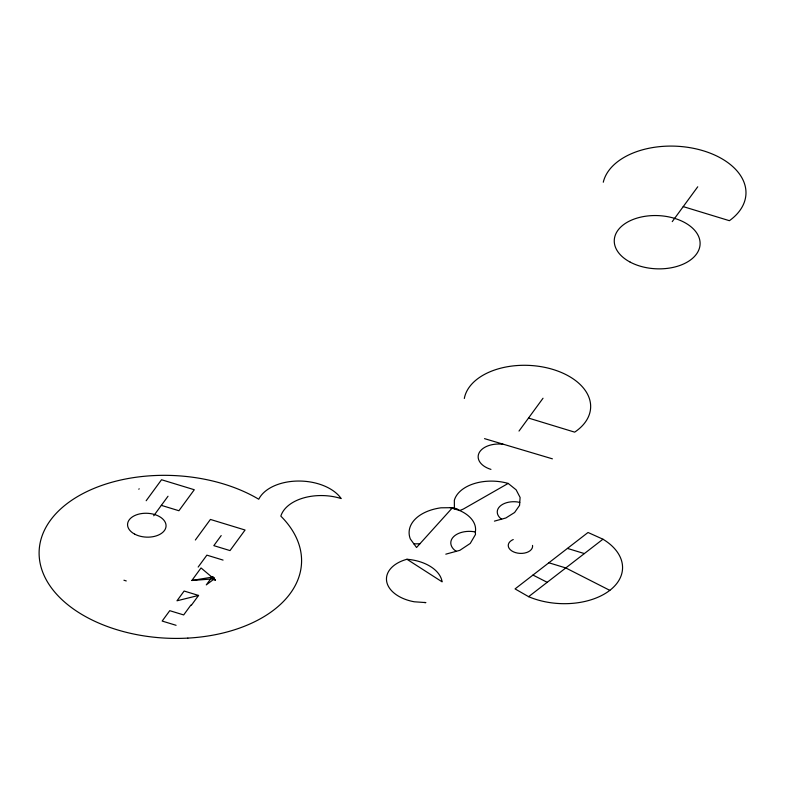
<?xml version="1.0" encoding="UTF-8"?>
<svg xmlns="http://www.w3.org/2000/svg" width="785" height="785" viewBox="0 0 785 785"><rect width="100%" height="100%" fill="white"/><g stroke="black" fill="none" stroke-linecap="round" stroke-linejoin="round"><path stroke-width="1.18" d="M454.407 508.925L454.348 500.261A39.417 24.433 2.7 0 1 508.189 483.423L516.137 489.83L520.102 497.464L519.572 505.354L514.617 512.487L505.864 517.982L494.413 521.132M138.827 489.232L139.171 488.77M146.167 500.742L161.533 479.743L194.287 489.732L178.911 510.731L161.327 505.363M153.713 515.774L168.01 496.248M195.357 540.011L210.409 519.444L245.067 530.022L230.015 550.589L213.824 545.644L221.193 535.576M198.154 567.064L206.877 555.152L223.068 560.088M213.912 578.82L191.854 580.488L201.029 567.947L215.453 580.115L213.383 579.565L206.288 584.884L212.362 576.582L214.482 578.015L213.383 579.565L212.362 576.582L215.453 580.115M190.912 605.039L183.68 614.93L169.756 610.681L162.161 621.063L176.085 625.302M191.422 605.196L198.566 595.442L184.132 591.036L176.988 600.79L198.566 595.442M519.003 431.063L543.024 398.23M672.245 221.625L697.737 186.791M452.523 507.669L416.541 547.508L410.32 538.952A42.959 26.631 2.7 0 1 441.003 507.807L452.523 507.669L456.909 508.837L459.706 510.544A35.56 22.039 2.7 0 1 475.327 532.034L475.494 534.467L470.244 543.436L459.824 550.344L445.801 554.171M528.619 596.678L602.949 539.207L588.034 532.485L515.058 588.907L528.619 596.678A61.014 37.817 2.7 0 0 609.827 590.359A61.014 37.817 2.7 0 0 602.949 539.207M508.189 483.423L463.297 509.082L459.706 510.544L450.364 507.689M191.854 580.488L211.94 577.152M424.332 602.487L425.882 602.595L414.235 601.781A36.473 22.608 2.7 0 1 386.662 581.41A36.473 22.608 2.7 0 1 406.964 559.263L442.122 581.862A38.416 23.815 2.7 0 0 406.964 559.263M413.901 543.887L419.926 543.76M484.531 438.638L552.395 458.832M519.768 502.449L517.325 501.929A17.368 10.764 2.7 0 0 499.81 506.433A17.368 10.764 2.7 0 0 500.575 518.424L501.635 519.14M475.327 532.034L473.276 531.602A19.458 12.06 2.7 0 0 453.651 536.646A19.458 12.06 2.7 0 0 454.515 550.079L456.311 551.306M683.235 206.612L729.402 220.693A71.759 44.47 2.7 0 0 703.399 150.818A71.759 44.47 2.7 0 0 603.282 182.228M528.511 418.062L574.669 432.142A63.408 39.299 2.7 0 0 553.052 369.47A63.408 39.299 2.7 0 0 464.318 398.486M567.437 548.411L584.364 553.572M548.852 562.776L565.779 567.938L609.827 590.359M123.922 580.223L126.257 580.939M532.966 575.062L547.194 582.313M490.949 469.391A21.578 13.374 2.7 0 1 479.036 453.024A21.578 13.374 2.7 0 1 503.077 444.29M532.534 545.408A12.177 7.546 2.7 0 1 515.48 552.601A12.177 7.546 2.7 0 1 513.243 539.53M630.198 262.131A42.949 26.611 2.7 0 0 699.582 247.589A42.949 26.611 2.7 0 0 641.796 216.895A42.949 26.611 2.7 0 0 630.198 262.131M187.841 638.107A131.331 81.395 2.7 0 0 280.834 516.128A43.087 26.71 2.7 0 1 341.181 498.563A44.058 27.308 2.7 0 0 298.241 481.038A44.058 27.308 2.7 0 0 258.746 499.231A131.331 81.395 2.7 0 0 45.069 528.962A131.331 81.395 2.7 0 0 187.841 638.107M134.706 534.143A19.262 11.932 2.7 0 0 165.821 527.628A19.262 11.932 2.7 0 0 139.907 513.861A19.262 11.932 2.7 0 0 134.706 534.143"/></g></svg>
